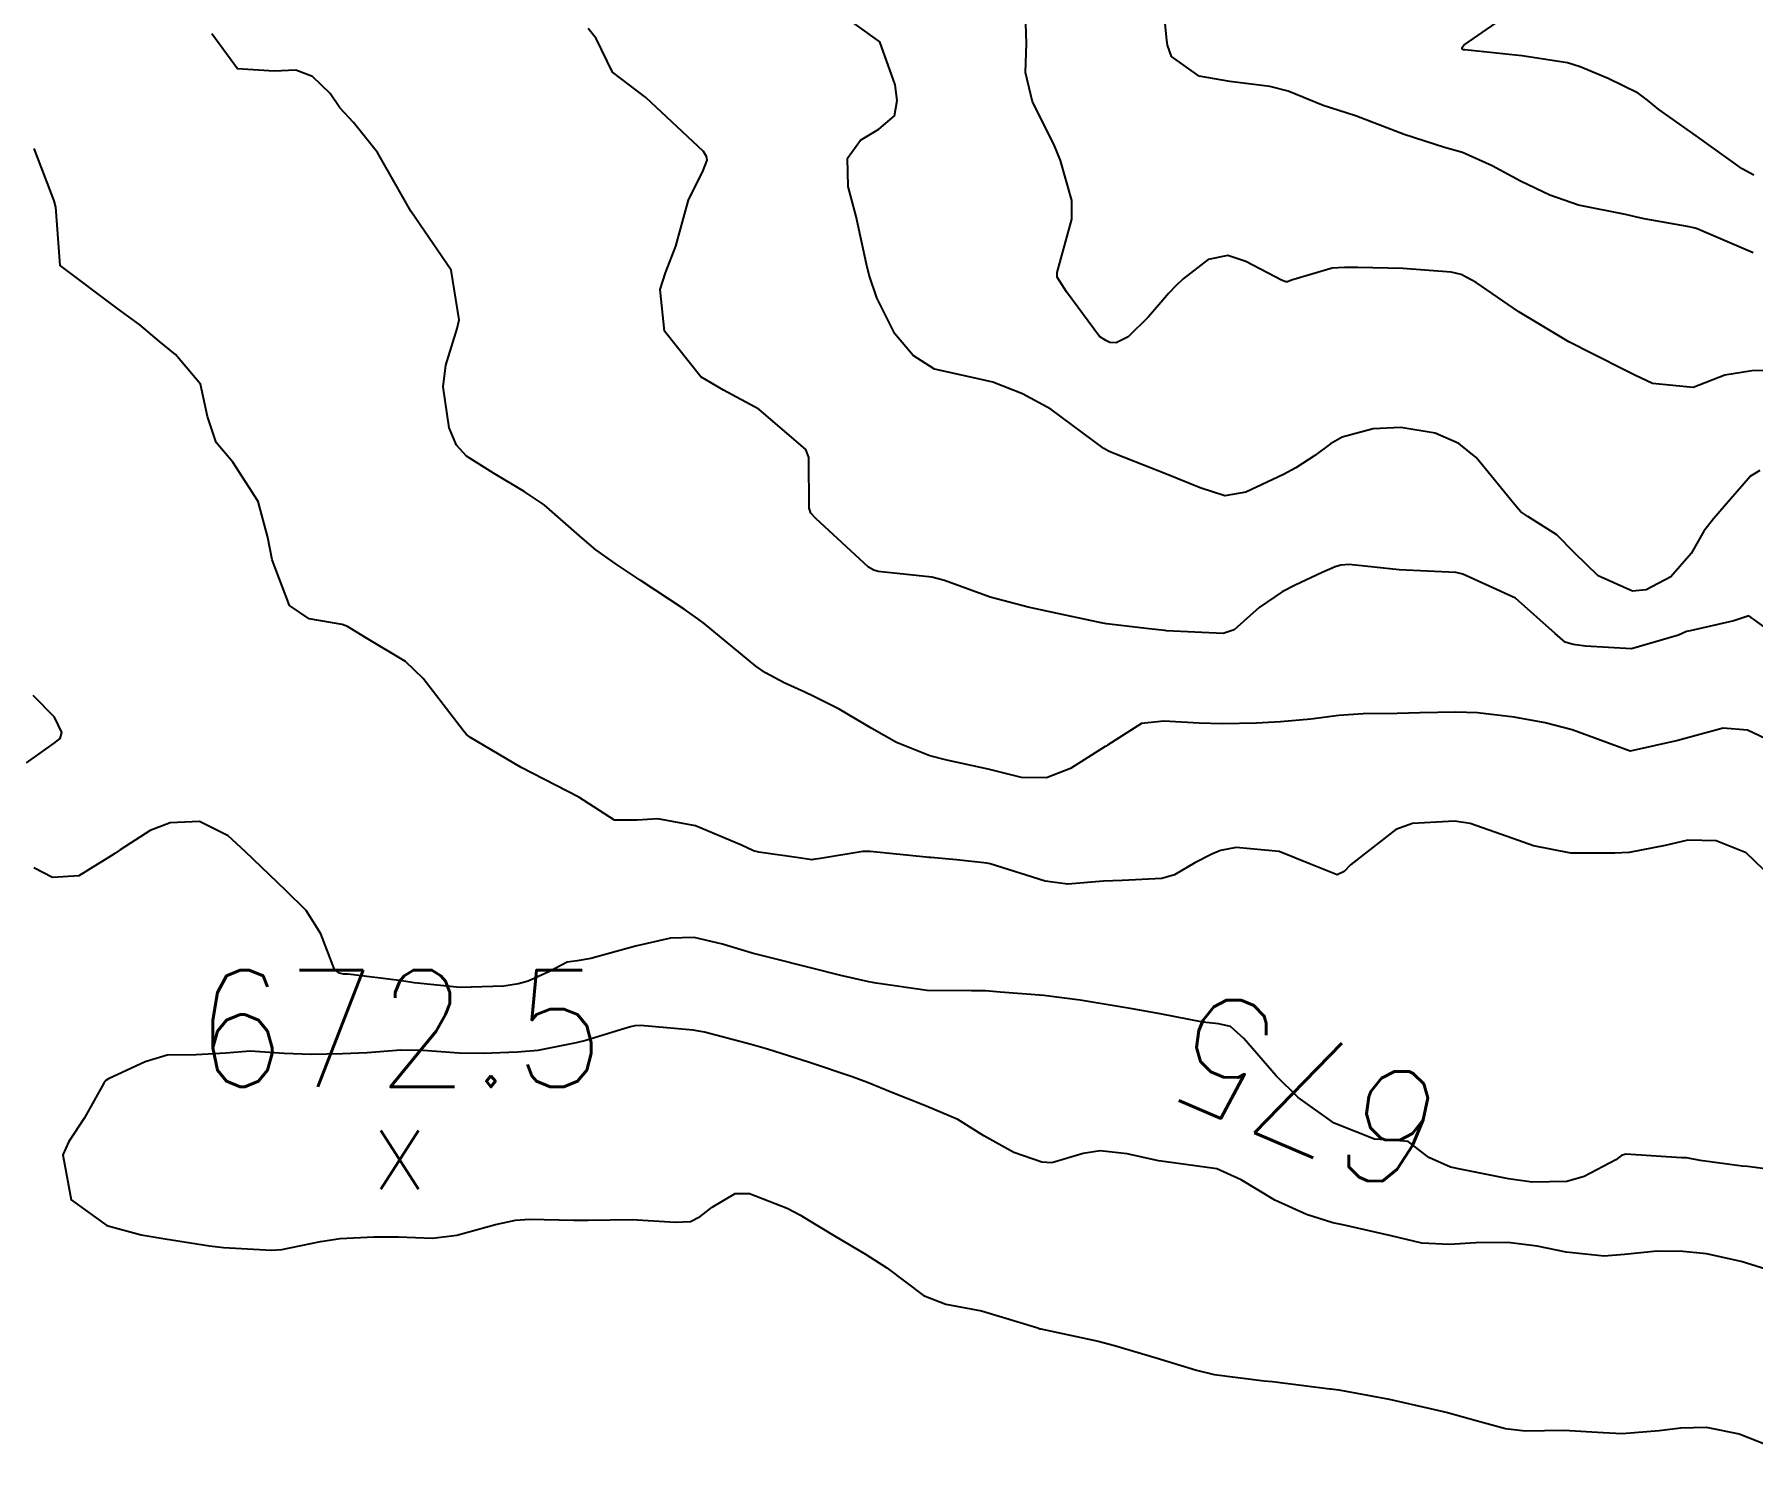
# Model space of a CAD drawing. Header units: metres. Extents: x 298520 to 308411, y 7433745 to 7450750.
# Drawn here: x 300628.5 to 300687.4, y 7444457 to 7444505.7 of the extents above; entities that cross this region are included whole.
import ezdxf
from ezdxf.enums import TextEntityAlignment as Align

# ---------------------------------------------------------------- set-up
doc = ezdxf.new("R2010")
doc.units = ezdxf.units.M
doc.header["$LTSCALE"] = 10
for name, color, linetype in [('Cotas', 45, 'Continuous'), ('Curvas de Nivel 1m', 11, 'Continuous'), ('Curvas de Nivel 5m', 15, 'Continuous'), ('Pontos Cotados', 45, 'Continuous')]:
    doc.layers.add(name, color=color, linetype=linetype)
doc.styles.add('Style-STANDARD', font='STANDARD.shx')

# ---------------------------------------------------------------- blocks, each defined once
blk = doc.blocks.new('ELVTXT_17')
at = {"layer": 'Pontos Cotados', "linetype": 'Continuous', "style": 'Style-STANDARD'}
for s, height, p in [('672.5', 4, (0, 4)), ('x', 3, (0, 0))]:
    blk.add_text(s, height=height, dxfattribs=at).set_placement(p, align=Align.MIDDLE_CENTER)

msp = doc.modelspace()

# ---------------------------------------------------------------- linework, layer by layer
at = {"layer": 'Curvas de Nivel 1m', "flags": 128}
for points, elevation in [([(300687.414, 7444498.191), (300685.495, 7444499.006), (300685.422, 7444499.035), (300685.383, 7444499.041), (300685.158, 7444499.084), (300683.675, 7444499.356), (300683.426, 7444499.414), (300683.041, 7444499.5), (300681.43, 7444499.818), (300680.449, 7444500.161), (300679.438, 7444500.648), (300678.474, 7444501.17), (300677.45, 7444501.626), (300676.838, 7444501.8), (300675.458, 7444502.236), (300673.821, 7444502.871), (300673.469, 7444502.982), (300672.679, 7444503.238), (300671.478, 7444503.732), (300670.853, 7444503.882), (300669.481, 7444504.054), (300668.432, 7444504.235), (300667.489, 7444504.913), (300667.35, 7444505.301), (300667.319, 7444505.478), (300667.14, 7444507.304)], 681), ([(300687.644, 7444490.733), (300687.318, 7444490.531), (300686.632, 7444489.744), (300686.048, 7444489.073), (300685.728, 7444488.647), (300685.291, 7444487.883), (300684.597, 7444487.09), (300683.743, 7444486.636), (300683.275, 7444486.596), (300682.103, 7444487.122), (300681.291, 7444487.913), (300680.687, 7444488.53), (300679.696, 7444489.154), (300679.454, 7444489.307), (300679.306, 7444489.483), (300677.927, 7444491.174), (300677.33, 7444491.655), (300676.519, 7444492.005), (300675.338, 7444492.204), (300674.396, 7444492.155), (300673.333, 7444491.869), (300672.926, 7444491.637), (300672.398, 7444491.239), (300671.747, 7444490.817), (300671.316, 7444490.591), (300670.025, 7444489.984), (300669.309, 7444489.864), (300668.466, 7444490.134), (300667.316, 7444490.606), (300665.488, 7444491.318), (300665.324, 7444491.386), (300665.163, 7444491.485), (300663.345, 7444492.832), (300662.377, 7444493.36), (300661.357, 7444493.751), (300660.861, 7444493.872), (300659.361, 7444494.206), (300658.633, 7444494.668), (300658, 7444495.411), (300657.391, 7444496.643), (300657.131, 7444497.423), (300657.032, 7444497.799), (300656.675, 7444499.427), (300656.402, 7444500.461), (300656.382, 7444501.431), (300656.831, 7444502.048), (300657.458, 7444502.42), (300657.994, 7444502.883), (300658.087, 7444503.411), (300658.011, 7444503.944), (300657.493, 7444505.42), (300655.514, 7444506.834)], 679), ([(300687.441, 7444500.843), (300687.041, 7444501.064), (300685.46, 7444502.201), (300684.179, 7444503.099), (300683.788, 7444503.417), (300683.478, 7444503.658), (300682.446, 7444504.158), (300681.487, 7444504.56), (300681.046, 7444504.694), (300679.491, 7444504.936), (300677.533, 7444505.139), (300677.493, 7444505.148), (300677.444, 7444505.18), (300677.448, 7444505.227), (300677.494, 7444505.3), (300678.604, 7444506.067)], 682), ([(300688.881, 7444481.043), (300687.214, 7444481.831), (300686.39, 7444481.898), (300685.21, 7444481.579), (300684.827, 7444481.476), (300683.203, 7444481.11), (300681.214, 7444481.844), (300680.281, 7444482.08), (300679.22, 7444482.277), (300677.964, 7444482.43), (300677.222, 7444482.453), (300675.989, 7444482.424), (300675.221, 7444482.4), (300674.047, 7444482.391), (300673.219, 7444482.33), (300672.252, 7444482.205), (300671.216, 7444482.122), (300670.401, 7444482.076), (300669.215, 7444482.052), (300668.429, 7444482.074), (300667.216, 7444482.141), (300666.461, 7444482.06), (300665.291, 7444481.319), (300665.245, 7444481.287), (300665.212, 7444481.271), (300664.02, 7444480.519), (300663.196, 7444480.196), (300662.339, 7444480.215), (300661.2, 7444480.492), (300659.788, 7444480.808), (300659.206, 7444480.957), (300658.066, 7444481.411), (300657.218, 7444481.888), (300656.103, 7444482.553), (300655.228, 7444482.99), (300654.918, 7444483.133), (300654.217, 7444483.455), (300653.569, 7444483.797), (300653.238, 7444484.019), (300651.468, 7444485.488), (300651.255, 7444485.652), (300650.782, 7444485.973), (300649.275, 7444486.976), (300648.457, 7444487.522), (300647.764, 7444488.009), (300647.292, 7444488.413), (300645.988, 7444489.553), (300645.31, 7444490.012), (300644.253, 7444490.642), (300643.327, 7444491.22), (300642.983, 7444491.593), (300642.741, 7444492.194), (300642.533, 7444493.598), (300642.623, 7444494.335), (300643.006, 7444495.594), (300643.075, 7444495.895), (300642.803, 7444497.596), (300641.423, 7444499.61), (300640.281, 7444501.622), (300639.458, 7444502.648), (300638.988, 7444503.157), (300638.664, 7444503.642), (300638.057, 7444504.23), (300637.481, 7444504.448), (300636.737, 7444504.411), (300635.481, 7444504.492), (300634.608, 7444505.689)], 677), ([(300688.238, 7444485.05), (300687.263, 7444485.749), (300686.746, 7444485.58), (300685.255, 7444485.239), (300685.129, 7444485.208), (300684.86, 7444485.086), (300683.248, 7444484.624), (300681.67, 7444484.705), (300681.249, 7444484.767), (300680.966, 7444484.85), (300680.631, 7444485.139), (300679.271, 7444486.351), (300677.466, 7444487.178), (300677.283, 7444487.223), (300677.231, 7444487.233), (300675.284, 7444487.328), (300673.566, 7444487.506), (300673.285, 7444487.484), (300673.092, 7444487.424), (300672.644, 7444487.236), (300671.722, 7444486.8), (300671.273, 7444486.575), (300670.493, 7444486.033), (300669.63, 7444485.274), (300669.252, 7444485.144), (300667.317, 7444485.234), (300667.252, 7444485.245), (300666.717, 7444485.305), (300665.255, 7444485.478), (300665.07, 7444485.509), (300663.261, 7444485.897), (300662.574, 7444486.046), (300661.268, 7444486.386), (300659.703, 7444486.96), (300659.278, 7444487.074), (300657.43, 7444487.269), (300657.281, 7444487.31), (300657.102, 7444487.422), (300655.299, 7444489.082), (300655.131, 7444489.272), (300655.067, 7444489.444), (300655.057, 7444491.18), (300654.952, 7444491.446), (300653.343, 7444492.828), (300652.131, 7444493.482), (300651.357, 7444493.939), (300650.115, 7444495.503), (300649.963, 7444496.935), (300650.147, 7444497.503), (300650.5, 7444498.411), (300650.802, 7444499.496), (300650.934, 7444499.989), (300651.438, 7444501.013), (300651.573, 7444501.358), (300651.547, 7444501.489), (300651.445, 7444501.658), (300649.473, 7444503.51), (300648.335, 7444504.381), (300647.775, 7444505.536), (300647.498, 7444505.868)], 678), ([(300687.762, 7444477.054), (300687.169, 7444477.633), (300686.14, 7444478.043), (300685.173, 7444478.068), (300684.392, 7444477.877), (300683.168, 7444477.64), (300682.669, 7444477.614), (300681.168, 7444477.613), (300679.883, 7444477.863), (300679.173, 7444478.123), (300677.72, 7444478.632), (300677.178, 7444478.713), (300675.737, 7444478.635), (300675.175, 7444478.427), (300673.613, 7444477.223), (300673.398, 7444476.988), (300673.158, 7444476.876), (300672.25, 7444477.239), (300671.167, 7444477.673), (300669.705, 7444477.809), (300669.167, 7444477.706), (300668.865, 7444477.584), (300668.287, 7444477.289), (300667.581, 7444476.871), (300667.155, 7444476.754), (300665.789, 7444476.678), (300665.153, 7444476.653), (300663.931, 7444476.559), (300663.153, 7444476.66), (300661.276, 7444477.254), (300661.162, 7444477.28), (300660.112, 7444477.386), (300659.233, 7444477.468), (300659.164, 7444477.473), (300659.082, 7444477.483), (300657.165, 7444477.673), (300656.913, 7444477.675), (300655.456, 7444477.437), (300655.207, 7444477.395), (300655.162, 7444477.394), (300654.792, 7444477.446), (300653.348, 7444477.651), (300653.165, 7444477.699), (300652.753, 7444477.888), (300651.174, 7444478.558), (300649.886, 7444478.793), (300649.175, 7444478.747), (300648.398, 7444478.745), (300647.183, 7444479.54), (300645.198, 7444480.547), (300643.442, 7444481.587), (300643.317, 7444481.691), (300643.215, 7444481.821), (300641.843, 7444483.604), (300641.239, 7444484.189), (300639.849, 7444485.022), (300639.25, 7444485.388), (300639.07, 7444485.452), (300637.934, 7444485.65), (300637.26, 7444486.101), (300636.667, 7444487.666), (300636.522, 7444488.436), (300636.186, 7444489.671), (300635.323, 7444491.015), (300634.754, 7444491.686), (300634.457, 7444492.574), (300634.217, 7444493.691), (300633.363, 7444494.709), (300632.808, 7444495.149), (300632.132, 7444495.719), (300631.381, 7444496.272), (300629.403, 7444497.75), (300629.272, 7444499.602), (300629.255, 7444499.753), (300629.206, 7444499.974), (300628.516, 7444501.764)], 676), ([(300688.879, 7444463.041), (300686.999, 7444463.624), (300685.811, 7444463.888), (300685.002, 7444463.972), (300684.12, 7444463.98), (300683, 7444463.865), (300682.304, 7444463.813), (300681.001, 7444463.942), (300680.009, 7444464.151), (300679.004, 7444464.276), (300677.914, 7444464.261), (300677.003, 7444464.206), (300676.058, 7444464.249), (300675.006, 7444464.503), (300673.357, 7444464.879), (300673.01, 7444464.955), (300672.112, 7444465.239), (300671.02, 7444465.727), (300669.873, 7444466.424), (300669.036, 7444466.805), (300667.299, 7444467.038), (300667.04, 7444467.073), (300665.965, 7444467.311), (300665.044, 7444467.417), (300664.459, 7444467.329), (300663.379, 7444467.004), (300663.038, 7444467.035), (300662.08, 7444467.36), (300661.049, 7444467.937), (300660.16, 7444468.489), (300659.058, 7444468.956), (300657.907, 7444469.412), (300657.068, 7444469.761), (300656.547, 7444469.949), (300655.078, 7444470.443), (300653.645, 7444470.901), (300653.087, 7444471.067), (300651.486, 7444471.486), (300651.094, 7444471.558), (300649.292, 7444471.714), (300649.095, 7444471.703), (300648.949, 7444471.667), (300648.496, 7444471.526), (300647.42, 7444471.204), (300647.087, 7444471.119), (300645.777, 7444470.859), (300645.081, 7444470.798), (300643.905, 7444470.754), (300643.081, 7444470.766), (300641.828, 7444470.856), (300641.082, 7444470.863), (300639.924, 7444470.778), (300639.08, 7444470.737), (300638.003, 7444470.722), (300637.079, 7444470.754), (300635.921, 7444470.831), (300635.079, 7444470.761), (300634.069, 7444470.704), (300633.078, 7444470.701), (300632.322, 7444470.469), (300631.065, 7444469.888), (300630.967, 7444469.828), (300630.907, 7444469.732), (300630.238, 7444468.551), (300629.701, 7444467.743), (300629.502, 7444467.282), (300629.779, 7444465.742), (300631.01, 7444464.862), (300632.186, 7444464.538), (300633.003, 7444464.399), (300634.522, 7444464.165), (300634.999, 7444464.11), (300636.646, 7444464.016), (300636.999, 7444464.043), (300638.328, 7444464.315), (300639.005, 7444464.413), (300640.152, 7444464.472), (300641.002, 7444464.474), (300642.169, 7444464.431), (300643.002, 7444464.525), (300644.325, 7444464.889), (300645.008, 7444465.043), (300645.49, 7444465.073), (300647.008, 7444465.04), (300647.499, 7444465.044), (300649.008, 7444465.07), (300650.479, 7444464.97), (300651.008, 7444465), (300651.332, 7444465.164), (300651.742, 7444465.483), (300652.535, 7444465.96), (300653.02, 7444465.954), (300654.321, 7444465.45), (300654.778, 7444465.211), (300655.009, 7444465.069), (300655.932, 7444464.502), (300656.998, 7444463.883), (300657.725, 7444463.413), (300658.984, 7444462.461), (300659.751, 7444462.159), (300660.979, 7444461.941), (300662.908, 7444461.351), (300662.973, 7444461.324), (300663.006, 7444461.316), (300664.966, 7444460.891), (300665.536, 7444460.743), (300666.958, 7444460.33), (300668.336, 7444459.902), (300668.95, 7444459.752), (300670.662, 7444459.54), (300670.947, 7444459.515), (300672.912, 7444459.262), (300672.943, 7444459.259), (300673.217, 7444459.227), (300674.94, 7444458.911), (300676.343, 7444458.595), (300676.936, 7444458.455), (300677.922, 7444458.181), (300678.93, 7444457.905), (300679.606, 7444457.827), (300680.93, 7444457.842), (300682.275, 7444457.771), (300682.929, 7444457.733), (300684.194, 7444457.834), (300684.931, 7444457.929), (300685.807, 7444457.953), (300686.93, 7444457.724), (300688.643, 7444457.043)], 674)]:
    msp.add_lwpolyline(points, dxfattribs=dict(at, elevation=elevation))
at = {"layer": 'Curvas de Nivel 5m', "flags": 128}
for points, elevation in [([(300688.251, 7444494.164), (300687.364, 7444494.145), (300686.441, 7444493.991), (300685.358, 7444493.568), (300683.965, 7444493.707), (300683.362, 7444493.99), (300681.629, 7444494.868), (300681.372, 7444494.996), (300681.281, 7444495.041), (300681.099, 7444495.134), (300679.388, 7444496.167), (300677.918, 7444497.175), (300677.406, 7444497.439), (300677.071, 7444497.519), (300675.407, 7444497.646), (300673.864, 7444497.679), (300673.408, 7444497.689), (300672.983, 7444497.658), (300671.593, 7444497.248), (300671.454, 7444497.197), (300671.402, 7444497.193), (300671.247, 7444497.252), (300670.033, 7444497.894), (300669.411, 7444498.099), (300668.741, 7444497.955), (300667.88, 7444497.295), (300667.635, 7444497.062), (300667.395, 7444496.801), (300666.698, 7444495.993), (300665.999, 7444495.314), (300665.59, 7444495.098), (300665.371, 7444495.12), (300665.233, 7444495.183), (300665.013, 7444495.325), (300663.886, 7444496.852), (300663.569, 7444497.348), (300663.568, 7444497.511), (300664.067, 7444499.34), (300664.072, 7444499.983), (300663.685, 7444501.346), (300663.451, 7444501.905), (300662.718, 7444503.358), (300662.482, 7444504.361), (300662.515, 7444505.36), (300662.48, 7444506.389)], 680), ([(300628.252, 7444480.71), (300629.207, 7444481.389), (300629.412, 7444481.545), (300629.46, 7444481.748), (300629.218, 7444482.273), (300628.487, 7444483.023)], 675), ([(300689.037, 7444466.639), (300687.221, 7444466.878), (300687.04, 7444466.898), (300685.602, 7444467.082), (300685.128, 7444467.173), (300685.044, 7444467.177), (300684.958, 7444467.177), (300683.045, 7444467.303), (300682.902, 7444467.254), (300682.709, 7444467.113), (300681.618, 7444466.54), (300681.032, 7444466.369), (300679.84, 7444466.339), (300679.032, 7444466.462), (300677.43, 7444466.783), (300677.038, 7444466.86), (300676.3, 7444467.191), (300675.59, 7444467.743), (300675.049, 7444467.78), (300674.443, 7444467.822), (300673.054, 7444468.365), (300671.823, 7444469.242), (300671.074, 7444469.988), (300669.964, 7444471.267), (300669.505, 7444471.682), (300669.098, 7444471.767), (300668.558, 7444471.826), (300667.101, 7444472.117), (300666.134, 7444472.278), (300665.104, 7444472.453), (300664.354, 7444472.58), (300663.107, 7444472.737), (300661.613, 7444472.86), (300661.108, 7444472.895), (300660.629, 7444472.898), (300659.108, 7444472.912), (300657.369, 7444473.159), (300657.111, 7444473.214), (300656.158, 7444473.43), (300655.115, 7444473.687), (300653.705, 7444474.047), (300653.12, 7444474.196), (300652.104, 7444474.499), (300651.125, 7444474.724), (300650.324, 7444474.701), (300649.122, 7444474.431), (300647.587, 7444474.003), (300647.117, 7444473.929), (300646.777, 7444473.883), (300646.153, 7444473.55), (300645.439, 7444473.227), (300645.109, 7444473.137), (300644.605, 7444473.065), (300643.107, 7444473.019), (300641.54, 7444473.174), (300641.109, 7444473.24), (300639.273, 7444473.467), (300639.111, 7444473.477), (300638.983, 7444473.503), (300638.811, 7444473.635), (300638.338, 7444474.855), (300637.835, 7444475.649), (300637.143, 7444476.338), (300635.748, 7444477.674), (300635.168, 7444478.215), (300634.179, 7444478.701), (300633.172, 7444478.66), (300632.496, 7444478.391), (300631.458, 7444477.727), (300631.279, 7444477.611), (300631.16, 7444477.53), (300630.047, 7444476.843), (300629.148, 7444476.787), (300628.51, 7444477.113)], 675)]:
    msp.add_lwpolyline(points, dxfattribs=dict(at, elevation=elevation))

# ---------------------------------------------------------------- block references
at = {"layer": 'Pontos Cotados', "linetype": 'Continuous'}
msp.add_blockref('ELVTXT_17', (300641.043, 7444467.61, 672.46), dxfattribs=at)

# ---------------------------------------------------------------- texts
at = {"layer": 'Cotas', "style": 'Style-STANDARD'}
msp.add_text('675', height=4, rotation=156.97128, dxfattribs=at).set_placement((300672.111, 7444469.452, 675), align=Align.MIDDLE_CENTER)

doc.saveas('drawing.dxf')
